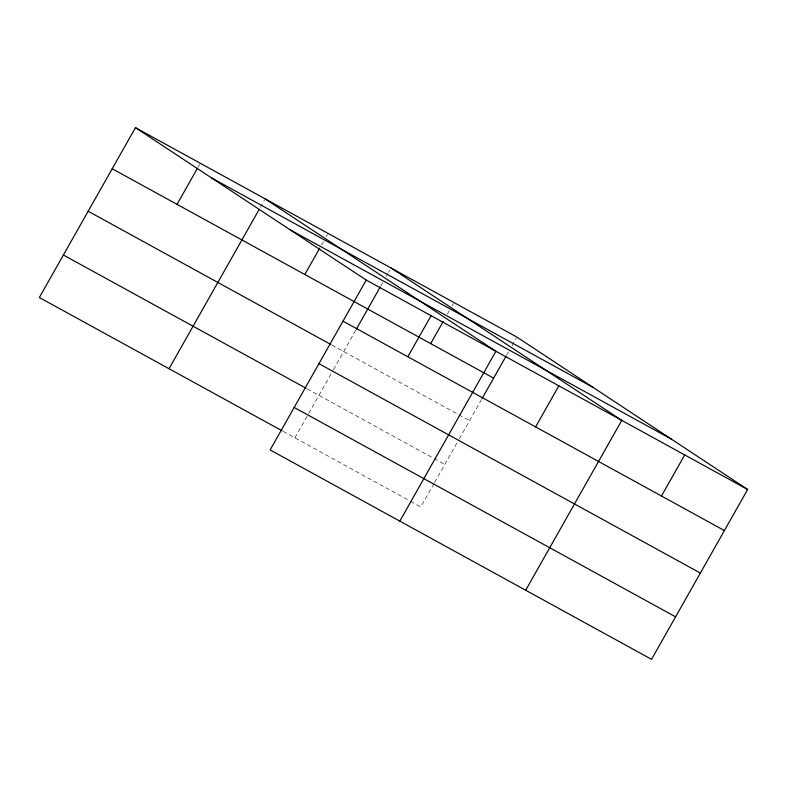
<?xml version="1.0" encoding="UTF-8"?>
<svg xmlns="http://www.w3.org/2000/svg" width="787" height="787" viewBox="0 0 787 787"><rect width="100%" height="100%" fill="white"/><g stroke="black" fill="none" stroke-linecap="round" stroke-linejoin="round"><path stroke-width="0.59" stroke-dasharray="3.94 2.95" d="M197.901 167.474L199.691 164.316M260.359 207.286L264.53 199.918M321.509 245.003L323.89 240.792M326.28 236.572L327.471 234.467M294.899 437.818L308.12 414.454M308.72 413.391L332.832 370.766M333.442 369.703L355.734 330.304M380.869 285.878L382.649 282.72M386.23 276.394L388.021 273.237M388.611 272.184L389.801 270.069M447.37 314.111L449.761 309.891M452.141 305.681L453.332 303.575M433.991 483.552L420.76 506.926L410.096 501.073M434.591 482.49L458.703 439.874M459.303 438.802L481.595 399.403M506.73 354.976L508.52 351.819M512.091 345.503L516.272 338.125M331.976 345.109L469.573 420.652M307.205 388.886L444.803 464.428M283.163 431.384L409.033 500.483"/><path stroke-width="1.18" d="M135.453 127.661L366.24 280.074L270.138 449.928L651.547 659.339L747.65 489.484L516.862 337.072L135.453 127.661L39.35 297.516L282.1 430.794M177.045 204.345L197.311 168.526M169.028 368.719L259.169 209.401M304.815 274.496L319.719 248.161M356.334 329.241L380.269 286.93M407.833 356.757L431.079 315.676M430.686 343.604L443.199 321.48M399.816 521.132L495.918 351.268L265.13 198.865M482.195 398.34L506.139 356.029M535.603 426.908L558.849 385.827M525.686 590.23L621.779 420.376L391.001 267.964M661.473 496.017L684.72 454.925M211.605 177.96L593.024 387.361M290.078 229.774L671.488 439.185M366.24 280.074L747.65 489.484M112.207 168.752L493.616 378.154M342.994 321.155L724.404 530.566M88.164 211.241L330.914 344.519M318.951 363.653L700.361 573.064M63.393 255.027L306.143 388.296M294.181 407.44L675.59 616.841"/></g></svg>
